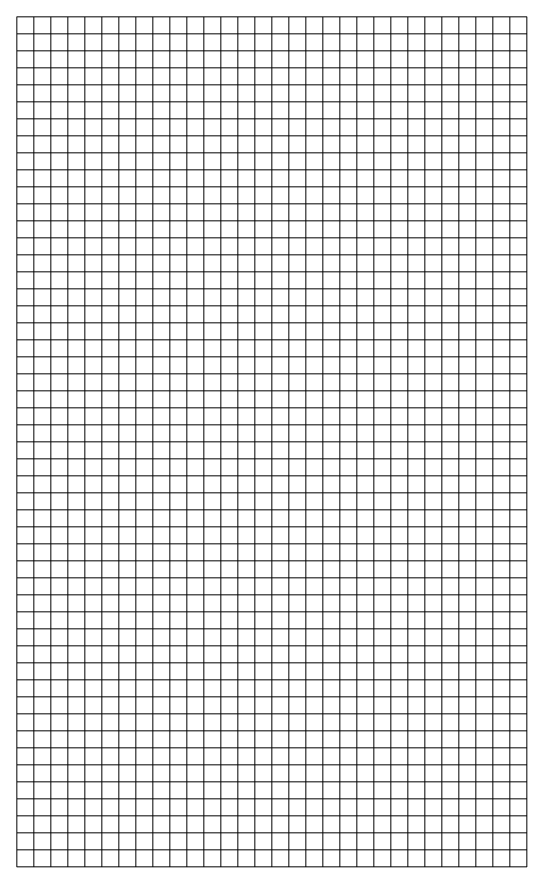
# Model space of a CAD drawing. Header units: millimetres. Extents: x 7481 to 272303, y 53290 to 107290.
# Drawn here: x 7481 to 37481, y 53290 to 103290 of the extents above; entities that cross this region are included whole.
import ezdxf

# ---------------------------------------------------------------- set-up
doc = ezdxf.new("R2010")
doc.units = ezdxf.units.MM
doc.layers.get('0').update_dxf_attribs({"lineweight": 0})

# ---------------------------------------------------------------- blocks, each defined once
blk = doc.blocks.new('*U1')
blk.add_lwpolyline([(-500, -500), (500, -500), (500, 500), (-500, 500)], close=True)
blk = doc.blocks.new('*U2')
at = {"color": 0, "linetype": 'ByBlock', "lineweight": -2, "transparency": 16777216}
for p in [(0, 49000), (1000, 49000), (2000, 49000), (3000, 49000), (4000, 49000), (5000, 49000), (6000, 49000), (7000, 49000), (8000, 49000), (9000, 49000), (10000, 49000), (11000, 49000), (12000, 49000), (13000, 49000), (14000, 49000), (15000, 49000), (16000, 49000), (17000, 49000), (18000, 49000), (19000, 49000), (20000, 49000), (21000, 49000), (22000, 49000), (23000, 49000), (24000, 49000), (25000, 49000), (26000, 49000), (27000, 49000), (28000, 49000), (29000, 49000), (0, 48000), (1000, 48000), (2000, 48000), (3000, 48000), (4000, 48000), (5000, 48000), (6000, 48000), (7000, 48000), (8000, 48000), (9000, 48000), (10000, 48000), (11000, 48000), (12000, 48000), (13000, 48000), (14000, 48000), (15000, 48000), (16000, 48000), (17000, 48000), (18000, 48000), (19000, 48000), (20000, 48000), (21000, 48000), (22000, 48000), (23000, 48000), (24000, 48000), (25000, 48000), (26000, 48000), (27000, 48000), (28000, 48000), (29000, 48000), (0, 47000), (1000, 47000), (2000, 47000), (3000, 47000), (4000, 47000), (5000, 47000), (6000, 47000), (7000, 47000), (8000, 47000), (9000, 47000), (10000, 47000), (11000, 47000), (12000, 47000), (13000, 47000), (14000, 47000), (15000, 47000), (16000, 47000), (17000, 47000), (18000, 47000), (19000, 47000), (20000, 47000), (21000, 47000), (22000, 47000), (23000, 47000), (24000, 47000), (25000, 47000), (26000, 47000), (27000, 47000), (28000, 47000), (29000, 47000), (0, 46000), (1000, 46000), (2000, 46000), (3000, 46000), (4000, 46000), (5000, 46000), (6000, 46000), (7000, 46000), (8000, 46000), (9000, 46000), (10000, 46000), (11000, 46000), (12000, 46000), (13000, 46000), (14000, 46000), (15000, 46000), (16000, 46000), (17000, 46000), (18000, 46000), (19000, 46000), (20000, 46000), (21000, 46000), (22000, 46000), (23000, 46000), (24000, 46000), (25000, 46000), (26000, 46000), (27000, 46000), (28000, 46000), (29000, 46000), (0, 45000), (1000, 45000), (2000, 45000), (3000, 45000), (4000, 45000), (5000, 45000), (6000, 45000), (7000, 45000), (8000, 45000), (9000, 45000), (10000, 45000), (11000, 45000), (12000, 45000), (13000, 45000), (14000, 45000), (15000, 45000), (16000, 45000), (17000, 45000), (18000, 45000), (19000, 45000), (20000, 45000), (21000, 45000), (22000, 45000), (23000, 45000), (24000, 45000), (25000, 45000), (26000, 45000), (27000, 45000), (28000, 45000), (29000, 45000), (0, 44000), (1000, 44000), (2000, 44000), (3000, 44000), (4000, 44000), (5000, 44000), (6000, 44000), (7000, 44000), (8000, 44000), (9000, 44000), (10000, 44000), (11000, 44000), (12000, 44000), (13000, 44000), (14000, 44000), (15000, 44000), (16000, 44000), (17000, 44000), (18000, 44000), (19000, 44000), (20000, 44000), (21000, 44000), (22000, 44000), (23000, 44000), (24000, 44000), (25000, 44000), (26000, 44000), (27000, 44000), (28000, 44000), (29000, 44000), (0, 43000), (1000, 43000), (2000, 43000), (3000, 43000), (4000, 43000), (5000, 43000), (6000, 43000), (7000, 43000), (8000, 43000), (9000, 43000), (10000, 43000), (11000, 43000), (12000, 43000), (13000, 43000), (14000, 43000), (15000, 43000), (16000, 43000), (17000, 43000), (18000, 43000), (19000, 43000), (20000, 43000), (21000, 43000), (22000, 43000), (23000, 43000), (24000, 43000), (25000, 43000), (26000, 43000), (27000, 43000), (28000, 43000), (29000, 43000), (0, 42000), (1000, 42000), (2000, 42000), (3000, 42000), (4000, 42000), (5000, 42000), (6000, 42000), (7000, 42000), (8000, 42000), (9000, 42000), (10000, 42000), (11000, 42000), (12000, 42000), (13000, 42000), (14000, 42000), (15000, 42000), (16000, 42000), (17000, 42000), (18000, 42000), (19000, 42000), (20000, 42000), (21000, 42000), (22000, 42000), (23000, 42000), (24000, 42000), (25000, 42000), (26000, 42000), (27000, 42000), (28000, 42000), (29000, 42000), (0, 41000), (1000, 41000), (2000, 41000), (3000, 41000), (4000, 41000), (5000, 41000), (6000, 41000), (7000, 41000), (8000, 41000), (9000, 41000), (10000, 41000), (11000, 41000), (12000, 41000), (13000, 41000), (14000, 41000), (15000, 41000), (16000, 41000), (17000, 41000), (18000, 41000), (19000, 41000), (20000, 41000), (21000, 41000), (22000, 41000), (23000, 41000), (24000, 41000), (25000, 41000), (26000, 41000), (27000, 41000), (28000, 41000), (29000, 41000), (0, 40000), (1000, 40000), (2000, 40000), (3000, 40000), (4000, 40000), (5000, 40000), (6000, 40000), (7000, 40000), (8000, 40000), (9000, 40000), (10000, 40000), (11000, 40000), (12000, 40000), (13000, 40000), (14000, 40000), (15000, 40000), (16000, 40000), (17000, 40000), (18000, 40000), (19000, 40000), (20000, 40000), (21000, 40000), (22000, 40000), (23000, 40000), (24000, 40000), (25000, 40000), (26000, 40000), (27000, 40000), (28000, 40000), (29000, 40000), (0, 39000), (1000, 39000), (2000, 39000), (3000, 39000), (4000, 39000), (5000, 39000), (6000, 39000), (7000, 39000), (8000, 39000), (9000, 39000), (10000, 39000), (11000, 39000), (12000, 39000), (13000, 39000), (14000, 39000), (15000, 39000), (16000, 39000), (17000, 39000), (18000, 39000), (19000, 39000), (20000, 39000), (21000, 39000), (22000, 39000), (23000, 39000), (24000, 39000), (25000, 39000), (26000, 39000), (27000, 39000), (28000, 39000), (29000, 39000), (0, 38000), (1000, 38000), (2000, 38000), (3000, 38000), (4000, 38000), (5000, 38000), (6000, 38000), (7000, 38000), (8000, 38000), (9000, 38000), (10000, 38000), (11000, 38000), (12000, 38000), (13000, 38000), (14000, 38000), (15000, 38000), (16000, 38000), (17000, 38000), (18000, 38000), (19000, 38000), (20000, 38000), (21000, 38000), (22000, 38000), (23000, 38000), (24000, 38000), (25000, 38000), (26000, 38000), (27000, 38000), (28000, 38000), (29000, 38000), (0, 37000), (1000, 37000), (2000, 37000), (3000, 37000), (4000, 37000), (5000, 37000), (6000, 37000), (7000, 37000), (8000, 37000), (9000, 37000), (10000, 37000), (11000, 37000), (12000, 37000), (13000, 37000), (14000, 37000), (15000, 37000), (16000, 37000), (17000, 37000), (18000, 37000), (19000, 37000), (20000, 37000), (21000, 37000), (22000, 37000), (23000, 37000), (24000, 37000), (25000, 37000), (26000, 37000), (27000, 37000), (28000, 37000), (29000, 37000), (0, 36000), (1000, 36000), (2000, 36000), (3000, 36000), (4000, 36000), (5000, 36000), (6000, 36000), (7000, 36000), (8000, 36000), (9000, 36000), (10000, 36000), (11000, 36000), (12000, 36000), (13000, 36000), (14000, 36000), (15000, 36000), (16000, 36000), (17000, 36000), (18000, 36000), (19000, 36000), (20000, 36000), (21000, 36000), (22000, 36000), (23000, 36000), (24000, 36000), (25000, 36000), (26000, 36000), (27000, 36000), (28000, 36000), (29000, 36000), (0, 35000), (1000, 35000), (2000, 35000), (3000, 35000), (4000, 35000), (5000, 35000), (6000, 35000), (7000, 35000), (8000, 35000), (9000, 35000), (10000, 35000), (11000, 35000), (12000, 35000), (13000, 35000), (14000, 35000), (15000, 35000), (16000, 35000), (17000, 35000), (18000, 35000), (19000, 35000), (20000, 35000), (21000, 35000), (22000, 35000), (23000, 35000), (24000, 35000), (25000, 35000), (26000, 35000), (27000, 35000), (28000, 35000), (29000, 35000), (0, 34000), (1000, 34000), (2000, 34000), (3000, 34000), (4000, 34000), (5000, 34000), (6000, 34000), (7000, 34000), (8000, 34000), (9000, 34000), (10000, 34000), (11000, 34000), (12000, 34000), (13000, 34000), (14000, 34000), (15000, 34000), (16000, 34000), (17000, 34000), (18000, 34000), (19000, 34000), (20000, 34000), (21000, 34000), (22000, 34000), (23000, 34000), (24000, 34000), (25000, 34000), (26000, 34000), (27000, 34000), (28000, 34000), (29000, 34000), (0, 33000), (1000, 33000), (2000, 33000), (3000, 33000), (4000, 33000), (5000, 33000), (6000, 33000), (7000, 33000), (8000, 33000), (9000, 33000), (10000, 33000), (11000, 33000), (12000, 33000), (13000, 33000), (14000, 33000), (15000, 33000), (16000, 33000), (17000, 33000), (18000, 33000), (19000, 33000), (20000, 33000), (21000, 33000), (22000, 33000), (23000, 33000), (24000, 33000), (25000, 33000), (26000, 33000), (27000, 33000), (28000, 33000), (29000, 33000), (0, 32000), (1000, 32000), (2000, 32000), (3000, 32000), (4000, 32000), (5000, 32000), (6000, 32000), (7000, 32000), (8000, 32000), (9000, 32000), (10000, 32000), (11000, 32000), (12000, 32000), (13000, 32000), (14000, 32000), (15000, 32000), (16000, 32000), (17000, 32000), (18000, 32000), (19000, 32000), (20000, 32000), (21000, 32000), (22000, 32000), (23000, 32000), (24000, 32000), (25000, 32000), (26000, 32000), (27000, 32000), (28000, 32000), (29000, 32000), (0, 31000), (1000, 31000), (2000, 31000), (3000, 31000), (4000, 31000), (5000, 31000), (6000, 31000), (7000, 31000), (8000, 31000), (9000, 31000), (10000, 31000), (11000, 31000), (12000, 31000), (13000, 31000), (14000, 31000), (15000, 31000), (16000, 31000), (17000, 31000), (18000, 31000), (19000, 31000), (20000, 31000), (21000, 31000), (22000, 31000), (23000, 31000), (24000, 31000), (25000, 31000), (26000, 31000), (27000, 31000), (28000, 31000), (29000, 31000), (0, 30000), (1000, 30000), (2000, 30000), (3000, 30000), (4000, 30000), (5000, 30000), (6000, 30000), (7000, 30000), (8000, 30000), (9000, 30000), (10000, 30000), (11000, 30000), (12000, 30000), (13000, 30000), (14000, 30000), (15000, 30000), (16000, 30000), (17000, 30000), (18000, 30000), (19000, 30000), (20000, 30000), (21000, 30000), (22000, 30000), (23000, 30000), (24000, 30000), (25000, 30000), (26000, 30000), (27000, 30000), (28000, 30000), (29000, 30000), (0, 29000), (1000, 29000), (2000, 29000), (3000, 29000), (4000, 29000), (5000, 29000), (6000, 29000), (7000, 29000), (8000, 29000), (9000, 29000), (10000, 29000), (11000, 29000), (12000, 29000), (13000, 29000), (14000, 29000), (15000, 29000), (16000, 29000), (17000, 29000), (18000, 29000), (19000, 29000), (20000, 29000), (21000, 29000), (22000, 29000), (23000, 29000), (24000, 29000), (25000, 29000), (26000, 29000), (27000, 29000), (28000, 29000), (29000, 29000), (0, 28000), (1000, 28000), (2000, 28000), (3000, 28000), (4000, 28000), (5000, 28000), (6000, 28000), (7000, 28000), (8000, 28000), (9000, 28000), (10000, 28000), (11000, 28000), (12000, 28000), (13000, 28000), (14000, 28000), (15000, 28000), (16000, 28000), (17000, 28000), (18000, 28000), (19000, 28000), (20000, 28000), (21000, 28000), (22000, 28000), (23000, 28000), (24000, 28000), (25000, 28000), (26000, 28000), (27000, 28000), (28000, 28000), (29000, 28000), (0, 27000), (1000, 27000), (2000, 27000), (3000, 27000), (4000, 27000), (5000, 27000), (6000, 27000), (7000, 27000), (8000, 27000), (9000, 27000), (10000, 27000), (11000, 27000), (12000, 27000), (13000, 27000), (14000, 27000), (15000, 27000), (16000, 27000), (17000, 27000), (18000, 27000), (19000, 27000), (20000, 27000), (21000, 27000), (22000, 27000), (23000, 27000), (24000, 27000), (25000, 27000), (26000, 27000), (27000, 27000), (28000, 27000), (29000, 27000), (0, 26000), (1000, 26000), (2000, 26000), (3000, 26000), (4000, 26000), (5000, 26000), (6000, 26000), (7000, 26000), (8000, 26000), (9000, 26000), (10000, 26000), (11000, 26000), (12000, 26000), (13000, 26000), (14000, 26000), (15000, 26000), (16000, 26000), (17000, 26000), (18000, 26000), (19000, 26000), (20000, 26000), (21000, 26000), (22000, 26000), (23000, 26000), (24000, 26000), (25000, 26000), (26000, 26000), (27000, 26000), (28000, 26000), (29000, 26000), (0, 25000), (1000, 25000), (2000, 25000), (3000, 25000), (4000, 25000), (5000, 25000), (6000, 25000), (7000, 25000), (8000, 25000), (9000, 25000), (10000, 25000), (11000, 25000), (12000, 25000), (13000, 25000), (14000, 25000), (15000, 25000), (16000, 25000), (17000, 25000), (18000, 25000), (19000, 25000), (20000, 25000), (21000, 25000), (22000, 25000), (23000, 25000), (24000, 25000), (25000, 25000), (26000, 25000), (27000, 25000), (28000, 25000), (29000, 25000), (0, 24000), (1000, 24000), (2000, 24000), (3000, 24000), (4000, 24000), (5000, 24000), (6000, 24000), (7000, 24000), (8000, 24000), (9000, 24000), (10000, 24000), (11000, 24000), (12000, 24000), (13000, 24000), (14000, 24000), (15000, 24000), (16000, 24000), (17000, 24000), (18000, 24000), (19000, 24000), (20000, 24000), (21000, 24000), (22000, 24000), (23000, 24000), (24000, 24000), (25000, 24000), (26000, 24000), (27000, 24000), (28000, 24000), (29000, 24000), (0, 23000), (1000, 23000), (2000, 23000), (3000, 23000), (4000, 23000), (5000, 23000), (6000, 23000), (7000, 23000), (8000, 23000), (9000, 23000), (10000, 23000), (11000, 23000), (12000, 23000), (13000, 23000), (14000, 23000), (15000, 23000), (16000, 23000), (17000, 23000), (18000, 23000), (19000, 23000), (20000, 23000), (21000, 23000), (22000, 23000), (23000, 23000), (24000, 23000), (25000, 23000), (26000, 23000), (27000, 23000), (28000, 23000), (29000, 23000), (0, 22000), (1000, 22000), (2000, 22000), (3000, 22000), (4000, 22000), (5000, 22000), (6000, 22000), (7000, 22000), (8000, 22000), (9000, 22000), (10000, 22000), (11000, 22000), (12000, 22000), (13000, 22000), (14000, 22000), (15000, 22000), (16000, 22000), (17000, 22000), (18000, 22000), (19000, 22000), (20000, 22000), (21000, 22000), (22000, 22000), (23000, 22000), (24000, 22000), (25000, 22000), (26000, 22000), (27000, 22000), (28000, 22000), (29000, 22000), (0, 21000), (1000, 21000), (2000, 21000), (3000, 21000), (4000, 21000), (5000, 21000), (6000, 21000), (7000, 21000), (8000, 21000), (9000, 21000), (10000, 21000), (11000, 21000), (12000, 21000), (13000, 21000), (14000, 21000), (15000, 21000), (16000, 21000), (17000, 21000), (18000, 21000), (19000, 21000), (20000, 21000), (21000, 21000), (22000, 21000), (23000, 21000), (24000, 21000), (25000, 21000), (26000, 21000), (27000, 21000), (28000, 21000), (29000, 21000), (0, 20000), (1000, 20000), (2000, 20000), (3000, 20000), (4000, 20000), (5000, 20000), (6000, 20000), (7000, 20000), (8000, 20000), (9000, 20000), (10000, 20000), (11000, 20000), (12000, 20000), (13000, 20000), (14000, 20000), (15000, 20000), (16000, 20000), (17000, 20000), (18000, 20000), (19000, 20000), (20000, 20000), (21000, 20000), (22000, 20000), (23000, 20000), (24000, 20000), (25000, 20000), (26000, 20000), (27000, 20000), (28000, 20000), (29000, 20000), (0, 19000), (1000, 19000), (2000, 19000), (3000, 19000), (4000, 19000), (5000, 19000), (6000, 19000), (7000, 19000), (8000, 19000), (9000, 19000), (10000, 19000), (11000, 19000), (12000, 19000), (13000, 19000), (14000, 19000), (15000, 19000), (16000, 19000), (17000, 19000), (18000, 19000), (19000, 19000), (20000, 19000), (21000, 19000), (22000, 19000), (23000, 19000), (24000, 19000), (25000, 19000), (26000, 19000), (27000, 19000), (28000, 19000), (29000, 19000), (0, 18000), (1000, 18000), (2000, 18000), (3000, 18000), (4000, 18000), (5000, 18000), (6000, 18000), (7000, 18000), (8000, 18000), (9000, 18000), (10000, 18000), (11000, 18000), (12000, 18000), (13000, 18000), (14000, 18000), (15000, 18000), (16000, 18000), (17000, 18000), (18000, 18000), (19000, 18000), (20000, 18000), (21000, 18000), (22000, 18000), (23000, 18000), (24000, 18000), (25000, 18000), (26000, 18000), (27000, 18000), (28000, 18000), (29000, 18000), (0, 17000), (1000, 17000), (2000, 17000), (3000, 17000), (4000, 17000), (5000, 17000), (6000, 17000), (7000, 17000), (8000, 17000), (9000, 17000), (10000, 17000), (11000, 17000), (12000, 17000), (13000, 17000), (14000, 17000), (15000, 17000), (16000, 17000), (17000, 17000), (18000, 17000), (19000, 17000), (20000, 17000), (21000, 17000), (22000, 17000), (23000, 17000), (24000, 17000), (25000, 17000), (26000, 17000), (27000, 17000), (28000, 17000), (29000, 17000), (0, 16000), (1000, 16000), (2000, 16000), (3000, 16000), (4000, 16000), (5000, 16000), (6000, 16000), (7000, 16000), (8000, 16000), (9000, 16000), (10000, 16000), (11000, 16000), (12000, 16000), (13000, 16000), (14000, 16000), (15000, 16000), (16000, 16000), (17000, 16000), (18000, 16000), (19000, 16000), (20000, 16000), (21000, 16000), (22000, 16000), (23000, 16000), (24000, 16000), (25000, 16000), (26000, 16000), (27000, 16000), (28000, 16000), (29000, 16000), (0, 15000), (1000, 15000), (2000, 15000), (3000, 15000), (4000, 15000), (5000, 15000), (6000, 15000), (7000, 15000), (8000, 15000), (9000, 15000), (10000, 15000), (11000, 15000), (12000, 15000), (13000, 15000), (14000, 15000), (15000, 15000), (16000, 15000), (17000, 15000), (18000, 15000), (19000, 15000), (20000, 15000), (21000, 15000), (22000, 15000), (23000, 15000), (24000, 15000), (25000, 15000), (26000, 15000), (27000, 15000), (28000, 15000), (29000, 15000), (0, 14000), (1000, 14000), (2000, 14000), (3000, 14000), (4000, 14000), (5000, 14000), (6000, 14000), (7000, 14000), (8000, 14000), (9000, 14000), (10000, 14000), (11000, 14000), (12000, 14000), (13000, 14000), (14000, 14000), (15000, 14000), (16000, 14000), (17000, 14000), (18000, 14000), (19000, 14000), (20000, 14000), (21000, 14000), (22000, 14000), (23000, 14000), (24000, 14000), (25000, 14000), (26000, 14000), (27000, 14000), (28000, 14000), (29000, 14000), (0, 13000), (1000, 13000), (2000, 13000), (3000, 13000), (4000, 13000), (5000, 13000), (6000, 13000), (7000, 13000), (8000, 13000), (9000, 13000), (10000, 13000), (11000, 13000), (12000, 13000), (13000, 13000), (14000, 13000), (15000, 13000), (16000, 13000), (17000, 13000), (18000, 13000), (19000, 13000), (20000, 13000), (21000, 13000), (22000, 13000), (23000, 13000), (24000, 13000), (25000, 13000), (26000, 13000), (27000, 13000), (28000, 13000), (29000, 13000), (0, 12000), (1000, 12000), (2000, 12000), (3000, 12000), (4000, 12000), (5000, 12000), (6000, 12000), (7000, 12000), (8000, 12000), (9000, 12000), (10000, 12000), (11000, 12000), (12000, 12000), (13000, 12000), (14000, 12000), (15000, 12000), (16000, 12000), (17000, 12000), (18000, 12000), (19000, 12000), (20000, 12000), (21000, 12000), (22000, 12000), (23000, 12000), (24000, 12000), (25000, 12000), (26000, 12000), (27000, 12000), (28000, 12000), (29000, 12000), (0, 11000), (1000, 11000), (2000, 11000), (3000, 11000), (4000, 11000), (5000, 11000), (6000, 11000), (7000, 11000), (8000, 11000), (9000, 11000), (10000, 11000), (11000, 11000), (12000, 11000), (13000, 11000), (14000, 11000), (15000, 11000), (16000, 11000), (17000, 11000), (18000, 11000), (19000, 11000), (20000, 11000), (21000, 11000), (22000, 11000), (23000, 11000), (24000, 11000), (25000, 11000), (26000, 11000), (27000, 11000), (28000, 11000), (29000, 11000), (0, 10000), (1000, 10000), (2000, 10000), (3000, 10000), (4000, 10000), (5000, 10000), (6000, 10000), (7000, 10000), (8000, 10000), (9000, 10000), (10000, 10000), (11000, 10000), (12000, 10000), (13000, 10000), (14000, 10000), (15000, 10000), (16000, 10000), (17000, 10000), (18000, 10000), (19000, 10000), (20000, 10000), (21000, 10000), (22000, 10000), (23000, 10000), (24000, 10000), (25000, 10000), (26000, 10000), (27000, 10000), (28000, 10000), (29000, 10000), (0, 9000), (1000, 9000), (2000, 9000), (3000, 9000), (4000, 9000), (5000, 9000), (6000, 9000), (7000, 9000), (8000, 9000), (9000, 9000), (10000, 9000), (11000, 9000), (12000, 9000), (13000, 9000), (14000, 9000), (15000, 9000), (16000, 9000), (17000, 9000), (18000, 9000), (19000, 9000), (20000, 9000), (21000, 9000), (22000, 9000), (23000, 9000), (24000, 9000), (25000, 9000), (26000, 9000), (27000, 9000), (28000, 9000), (29000, 9000), (0, 8000), (1000, 8000), (2000, 8000), (3000, 8000), (4000, 8000), (5000, 8000), (6000, 8000), (7000, 8000), (8000, 8000), (9000, 8000), (10000, 8000), (11000, 8000), (12000, 8000), (13000, 8000), (14000, 8000), (15000, 8000), (16000, 8000), (17000, 8000), (18000, 8000), (19000, 8000), (20000, 8000), (21000, 8000), (22000, 8000), (23000, 8000), (24000, 8000), (25000, 8000), (26000, 8000), (27000, 8000), (28000, 8000), (29000, 8000), (0, 7000), (1000, 7000), (2000, 7000), (3000, 7000), (4000, 7000), (5000, 7000), (6000, 7000), (7000, 7000), (8000, 7000), (9000, 7000), (10000, 7000), (11000, 7000), (12000, 7000), (13000, 7000), (14000, 7000), (15000, 7000), (16000, 7000), (17000, 7000), (18000, 7000), (19000, 7000), (20000, 7000), (21000, 7000), (22000, 7000), (23000, 7000), (24000, 7000), (25000, 7000), (26000, 7000), (27000, 7000), (28000, 7000), (29000, 7000), (0, 6000), (1000, 6000), (2000, 6000), (3000, 6000), (4000, 6000), (5000, 6000), (6000, 6000), (7000, 6000), (8000, 6000), (9000, 6000), (10000, 6000), (11000, 6000), (12000, 6000), (13000, 6000), (14000, 6000), (15000, 6000), (16000, 6000), (17000, 6000), (18000, 6000), (19000, 6000), (20000, 6000), (21000, 6000), (22000, 6000), (23000, 6000), (24000, 6000), (25000, 6000), (26000, 6000), (27000, 6000), (28000, 6000), (29000, 6000), (0, 5000), (1000, 5000), (2000, 5000), (3000, 5000), (4000, 5000), (5000, 5000), (6000, 5000), (7000, 5000), (8000, 5000), (9000, 5000), (10000, 5000), (11000, 5000), (12000, 5000), (13000, 5000), (14000, 5000), (15000, 5000), (16000, 5000), (17000, 5000), (18000, 5000), (19000, 5000), (20000, 5000), (21000, 5000), (22000, 5000), (23000, 5000), (24000, 5000), (25000, 5000), (26000, 5000), (27000, 5000), (28000, 5000), (29000, 5000), (0, 4000), (1000, 4000), (2000, 4000), (3000, 4000), (4000, 4000), (5000, 4000), (6000, 4000), (7000, 4000), (8000, 4000), (9000, 4000), (10000, 4000), (11000, 4000), (12000, 4000), (13000, 4000), (14000, 4000), (15000, 4000), (16000, 4000), (17000, 4000), (18000, 4000), (19000, 4000), (20000, 4000), (21000, 4000), (22000, 4000), (23000, 4000), (24000, 4000), (25000, 4000), (26000, 4000), (27000, 4000), (28000, 4000), (29000, 4000), (0, 3000), (1000, 3000), (2000, 3000), (3000, 3000), (4000, 3000), (5000, 3000), (6000, 3000), (7000, 3000), (8000, 3000), (9000, 3000), (10000, 3000), (11000, 3000), (12000, 3000), (13000, 3000), (14000, 3000), (15000, 3000), (16000, 3000), (17000, 3000), (18000, 3000), (19000, 3000), (20000, 3000), (21000, 3000), (22000, 3000), (23000, 3000), (24000, 3000), (25000, 3000), (26000, 3000), (27000, 3000), (28000, 3000), (29000, 3000), (0, 2000), (1000, 2000), (2000, 2000), (3000, 2000), (4000, 2000), (5000, 2000), (6000, 2000), (7000, 2000), (8000, 2000), (9000, 2000), (10000, 2000), (11000, 2000), (12000, 2000), (13000, 2000), (14000, 2000), (15000, 2000), (16000, 2000), (17000, 2000), (18000, 2000), (19000, 2000), (20000, 2000), (21000, 2000), (22000, 2000), (23000, 2000), (24000, 2000), (25000, 2000), (26000, 2000), (27000, 2000), (28000, 2000), (29000, 2000), (0, 1000), (1000, 1000), (2000, 1000), (3000, 1000), (4000, 1000), (5000, 1000), (6000, 1000), (7000, 1000), (8000, 1000), (9000, 1000), (10000, 1000), (11000, 1000), (12000, 1000), (13000, 1000), (14000, 1000), (15000, 1000), (16000, 1000), (17000, 1000), (18000, 1000), (19000, 1000), (20000, 1000), (21000, 1000), (22000, 1000), (23000, 1000), (24000, 1000), (25000, 1000), (26000, 1000), (27000, 1000), (28000, 1000), (29000, 1000), (0, 0), (1000, 0), (2000, 0), (3000, 0), (4000, 0), (5000, 0), (6000, 0), (7000, 0), (8000, 0), (9000, 0), (10000, 0), (11000, 0), (12000, 0), (13000, 0), (14000, 0), (15000, 0), (16000, 0), (17000, 0), (18000, 0), (19000, 0), (20000, 0), (21000, 0), (22000, 0), (23000, 0), (24000, 0), (25000, 0), (26000, 0), (27000, 0), (28000, 0), (29000, 0)]:
    blk.add_blockref('*U1', p, dxfattribs=at)

msp = doc.modelspace()

# ---------------------------------------------------------------- block references
msp.add_blockref('*U2', (7981, 53790))

doc.saveas('drawing.dxf')
